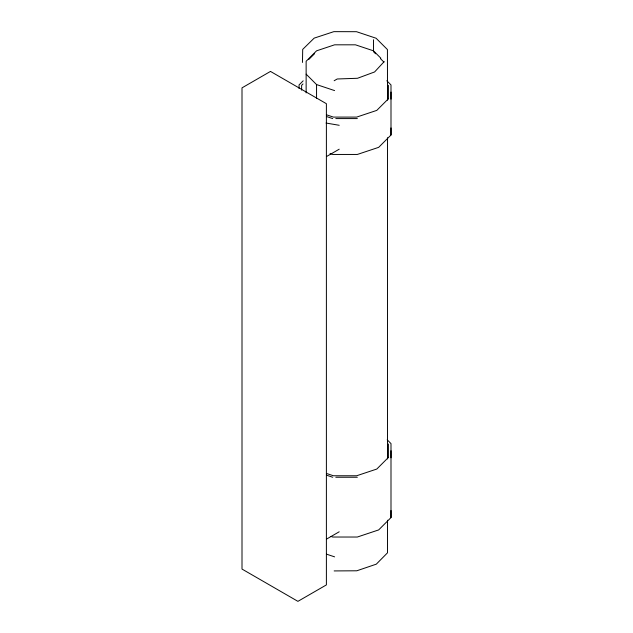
<?xml version="1.0" encoding="UTF-8"?>
<svg xmlns="http://www.w3.org/2000/svg" width="633" height="633" viewBox="0 0 633 633"><rect width="100%" height="100%" fill="white"/><g stroke="black" fill="none" stroke-linecap="round" stroke-linejoin="round"><path stroke-width="0.95" d="M306.135 92.916L306.135 61.259L316.555 50.83L334.604 44.816L355.445 44.816L373.502 50.83L380.852 58.181M330.932 536.436L332.713 537.029L357.344 537.029L378.676 529.916L390.996 517.596L390.996 510.491M390.996 457.825L390.996 450.712M330.046 153.558L332.713 154.452L357.344 154.452L378.676 147.339L390.996 135.019L390.996 127.913M390.996 99.152L390.996 92.046M302.471 62.453L302.701 49.39L314.182 38.122L333.852 31.65L356.498 31.697L376.089 38.241L387.428 49.556L387.507 100.18M384.184 61.599L374.609 71.948L357.503 78.278L337.207 78.983L334.153 80.747M308.738 59.51L314.601 53.647M303.167 80.826L299.061 84.933L299.061 88.485M303.001 83.96L301.632 85.328L301.632 90.179M388.417 98.756L376.793 110.387L356.656 117.097L333.401 117.097L326.375 114.755M388.417 457.422L376.793 469.053L356.656 475.763L333.401 475.763L326.509 473.468M326.668 156.446L339.209 149.198M326.668 539.023L339.209 531.783M334.153 570.926L356.79 570.792L376.303 564.161L387.507 552.807L387.507 520.191M335.791 118.585L357.344 118.585M335.791 477.25L357.344 477.25M326.042 123.039L339.209 125.287M306.135 74.148L316.555 84.569L334.604 90.59M326.486 116.512L332.713 118.585M326.486 475.177L332.713 477.25M326.581 554.184L334.604 556.858M375.583 53.781L373.502 51.692L373.502 39.737M380.449 58.64L383.922 62.113M386.81 80.747L390.996 84.933L390.996 135.019M387.198 439.8L390.996 443.598L390.996 517.596M388.417 85.328L388.417 98.906M388.417 443.994L388.417 457.714M387.507 137.733L387.507 458.917M316.555 84.569L316.555 98.4M270.481 71.418L242.004 87.86L242.004 569.067L297.914 601.35L326.391 584.908L326.391 103.701L270.481 71.418"/></g></svg>
